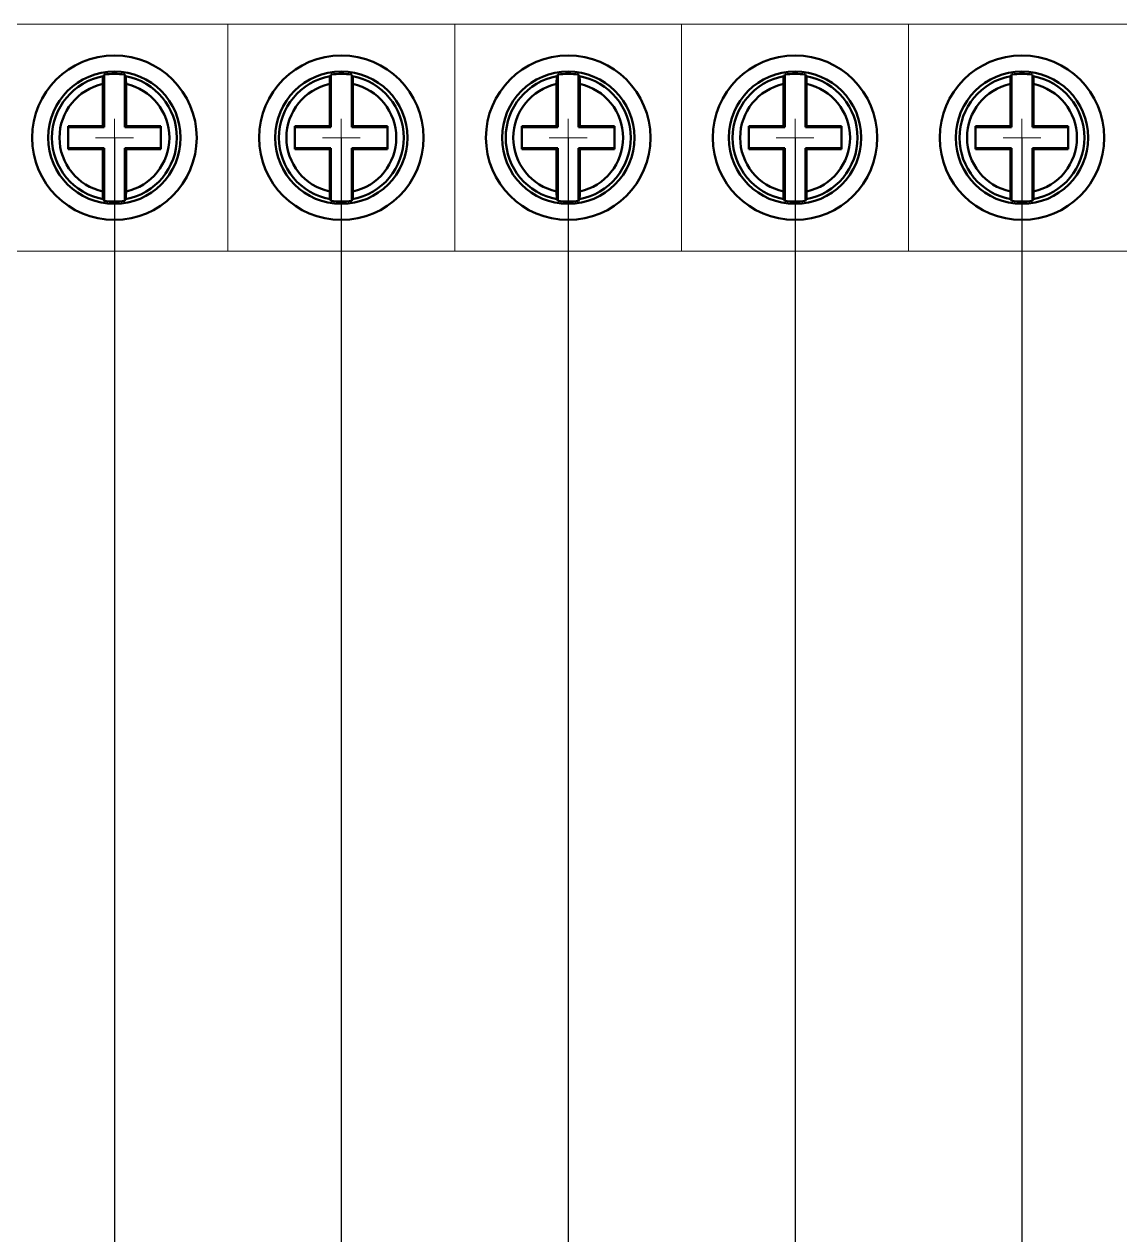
# Model space of a CAD drawing. Extents: x -1351 to 773, y -193 to 951.
# Drawn here: x 329.8 to 387.8, y -127 to -63 of the extents above; entities that cross this region are included whole.
import ezdxf

# ---------------------------------------------------------------- set-up
doc = ezdxf.new("R2010")
doc.units = 0
doc.header["$LTSCALE"] = 10
doc.header["$MEASUREMENT"] = 0
doc.layers.get('0').update_dxf_attribs({"linetype": 'CONTINUOUS'})
doc.layers.add('10000_FRONT', color=7, linetype='CONTINUOUS')
doc.layers.add('器件名称', color=7, linetype='CONTINUOUS')

msp = doc.modelspace()

# ---------------------------------------------------------------- linework, layer by layer
at = {"lineweight": 0}
for p, q in [((334.61, -68.976), (334.61, -67.976)), ((334.61, -67.976), (334.61, -69.976)), ((346.61, -68.976), (346.61, -67.976)), ((346.61, -67.976), (346.61, -69.976)), ((358.61, -68.976), (358.61, -67.976)), ((358.61, -67.976), (358.61, -69.976)), ((370.61, -68.976), (370.61, -67.976)), ((370.61, -67.976), (370.61, -69.976)), ((382.61, -68.976), (382.61, -67.976)), ((382.61, -67.976), (382.61, -69.976)), ((333.61, -68.976), (335.61, -68.976)), ((345.61, -68.976), (347.61, -68.976)), ((357.61, -68.976), (359.61, -68.976)), ((369.61, -68.976), (371.61, -68.976)), ((381.61, -68.976), (383.61, -68.976))]:
    msp.add_line(p, q, dxfattribs=at)
for points in [[(328.61, -74.976), (340.61, -74.976), (340.61, -62.976), (328.61, -62.976)], [(340.61, -74.976), (352.61, -74.976), (352.61, -62.976), (340.61, -62.976)], [(352.61, -74.976), (364.61, -74.976), (364.61, -62.976), (352.61, -62.976)], [(364.61, -74.976), (376.61, -74.976), (376.61, -62.976), (364.61, -62.976)], [(376.61, -74.976), (388.61, -74.976), (388.61, -62.976), (376.61, -62.976)]]:
    msp.add_lwpolyline(points, close=True, dxfattribs=at)
at = {"layer": '10000_FRONT', "color": 7, "linetype": 'Continuous', "lineweight": 50}
for p, q in [((334.001, -65.897), (334, -65.925)), ((334.002, -65.872), (334.001, -65.897)), ((334.003, -65.848), (334.002, -65.872)), ((334.004, -65.827), (334.003, -65.848)), ((334.005, -65.807), (334.004, -65.827)), ((334.007, -65.788), (334.005, -65.807)), ((334.008, -65.771), (334.007, -65.788)), ((334.009, -65.758), (334.008, -65.771)), ((334.011, -65.746), (334.009, -65.758)), ((334.013, -65.737), (334.011, -65.746)), ((334.014, -65.73), (334.013, -65.737)), ((334.016, -65.725), (334.014, -65.73)), ((334.022, -65.714), (334.016, -65.725)), ((334.028, -65.702), (334.022, -65.714)), ((334.034, -65.69), (334.028, -65.702)), ((334.041, -65.679), (334.034, -65.69)), ((334.047, -65.667), (334.041, -65.679)), ((334.053, -65.655), (334.047, -65.667)), ((334.06, -65.644), (334.053, -65.655)), ((334.06, -68.426), (334.06, -65.644)), ((335.16, -68.426), (335.16, -65.644)), ((335.166, -65.655), (335.16, -65.644)), ((335.172, -65.667), (335.166, -65.655)), ((335.178, -65.679), (335.172, -65.667)), ((335.185, -65.69), (335.178, -65.679)), ((335.191, -65.702), (335.185, -65.69)), ((335.197, -65.714), (335.191, -65.702)), ((335.203, -65.725), (335.197, -65.714)), ((335.205, -65.73), (335.203, -65.725)), ((335.207, -65.737), (335.205, -65.73)), ((335.208, -65.746), (335.207, -65.737)), ((335.21, -65.758), (335.208, -65.746)), ((335.211, -65.771), (335.21, -65.758)), ((335.213, -65.788), (335.211, -65.771)), ((335.214, -65.807), (335.213, -65.788)), ((335.215, -65.827), (335.214, -65.807)), ((335.216, -65.848), (335.215, -65.827)), ((335.218, -65.872), (335.216, -65.848)), ((335.219, -65.897), (335.218, -65.872)), ((335.22, -65.925), (335.219, -65.897)), ((346.001, -65.897), (346, -65.925)), ((346.002, -65.872), (346.001, -65.897)), ((346.003, -65.848), (346.002, -65.872)), ((346.004, -65.827), (346.003, -65.848)), ((346.005, -65.807), (346.004, -65.827)), ((346.007, -65.788), (346.005, -65.807)), ((346.008, -65.771), (346.007, -65.788)), ((346.009, -65.758), (346.008, -65.771)), ((346.011, -65.746), (346.009, -65.758)), ((346.013, -65.737), (346.011, -65.746)), ((346.014, -65.73), (346.013, -65.737)), ((346.016, -65.725), (346.014, -65.73)), ((346.022, -65.714), (346.016, -65.725)), ((346.028, -65.702), (346.022, -65.714)), ((346.034, -65.69), (346.028, -65.702)), ((346.041, -65.679), (346.034, -65.69)), ((346.047, -65.667), (346.041, -65.679)), ((346.053, -65.655), (346.047, -65.667)), ((346.06, -65.644), (346.053, -65.655)), ((346.06, -68.426), (346.06, -65.644)), ((347.16, -68.426), (347.16, -65.644)), ((347.166, -65.655), (347.16, -65.644)), ((347.172, -65.667), (347.166, -65.655)), ((347.178, -65.679), (347.172, -65.667)), ((347.185, -65.69), (347.178, -65.679)), ((347.191, -65.702), (347.185, -65.69)), ((347.197, -65.714), (347.191, -65.702)), ((347.203, -65.725), (347.197, -65.714)), ((347.205, -65.73), (347.203, -65.725)), ((347.207, -65.737), (347.205, -65.73)), ((347.208, -65.746), (347.207, -65.737)), ((347.21, -65.758), (347.208, -65.746)), ((347.211, -65.771), (347.21, -65.758)), ((347.213, -65.788), (347.211, -65.771)), ((347.214, -65.807), (347.213, -65.788)), ((347.215, -65.827), (347.214, -65.807)), ((347.216, -65.848), (347.215, -65.827)), ((347.218, -65.872), (347.216, -65.848)), ((347.219, -65.897), (347.218, -65.872)), ((347.22, -65.925), (347.219, -65.897)), ((358.001, -65.897), (358, -65.925)), ((358.002, -65.872), (358.001, -65.897)), ((358.003, -65.848), (358.002, -65.872)), ((358.004, -65.827), (358.003, -65.848)), ((358.005, -65.807), (358.004, -65.827)), ((358.007, -65.788), (358.005, -65.807)), ((358.008, -65.771), (358.007, -65.788)), ((358.009, -65.758), (358.008, -65.771)), ((358.011, -65.746), (358.009, -65.758)), ((358.013, -65.737), (358.011, -65.746)), ((358.014, -65.73), (358.013, -65.737)), ((358.016, -65.725), (358.014, -65.73)), ((358.022, -65.714), (358.016, -65.725)), ((358.028, -65.702), (358.022, -65.714)), ((358.034, -65.69), (358.028, -65.702)), ((358.041, -65.679), (358.034, -65.69)), ((358.047, -65.667), (358.041, -65.679)), ((358.053, -65.655), (358.047, -65.667)), ((358.06, -65.644), (358.053, -65.655)), ((358.06, -68.426), (358.06, -65.644)), ((359.16, -68.426), (359.16, -65.644)), ((359.166, -65.655), (359.16, -65.644)), ((359.172, -65.667), (359.166, -65.655)), ((359.178, -65.679), (359.172, -65.667)), ((359.185, -65.69), (359.178, -65.679)), ((359.191, -65.702), (359.185, -65.69)), ((359.197, -65.714), (359.191, -65.702)), ((359.203, -65.725), (359.197, -65.714)), ((359.205, -65.73), (359.203, -65.725)), ((359.207, -65.737), (359.205, -65.73)), ((359.208, -65.746), (359.207, -65.737)), ((359.21, -65.758), (359.208, -65.746)), ((359.211, -65.771), (359.21, -65.758)), ((359.213, -65.788), (359.211, -65.771)), ((359.214, -65.807), (359.213, -65.788)), ((359.215, -65.827), (359.214, -65.807)), ((359.216, -65.848), (359.215, -65.827)), ((359.218, -65.872), (359.216, -65.848)), ((359.219, -65.897), (359.218, -65.872)), ((359.22, -65.925), (359.219, -65.897)), ((370.001, -65.897), (370, -65.925)), ((370.002, -65.872), (370.001, -65.897)), ((370.003, -65.848), (370.002, -65.872)), ((370.004, -65.827), (370.003, -65.848)), ((370.005, -65.807), (370.004, -65.827)), ((370.007, -65.788), (370.005, -65.807)), ((370.008, -65.771), (370.007, -65.788)), ((370.009, -65.758), (370.008, -65.771)), ((370.011, -65.746), (370.009, -65.758)), ((370.013, -65.737), (370.011, -65.746)), ((370.014, -65.73), (370.013, -65.737)), ((370.016, -65.725), (370.014, -65.73)), ((370.022, -65.714), (370.016, -65.725)), ((370.028, -65.702), (370.022, -65.714)), ((370.034, -65.69), (370.028, -65.702)), ((370.041, -65.679), (370.034, -65.69)), ((370.047, -65.667), (370.041, -65.679)), ((370.053, -65.655), (370.047, -65.667)), ((370.06, -65.644), (370.053, -65.655)), ((370.06, -68.426), (370.06, -65.644)), ((371.16, -68.426), (371.16, -65.644)), ((371.166, -65.655), (371.16, -65.644)), ((371.172, -65.667), (371.166, -65.655)), ((371.178, -65.679), (371.172, -65.667)), ((371.185, -65.69), (371.178, -65.679)), ((371.191, -65.702), (371.185, -65.69)), ((371.197, -65.714), (371.191, -65.702)), ((371.203, -65.725), (371.197, -65.714)), ((371.205, -65.73), (371.203, -65.725)), ((371.207, -65.737), (371.205, -65.73)), ((371.208, -65.746), (371.207, -65.737)), ((371.21, -65.758), (371.208, -65.746)), ((371.211, -65.771), (371.21, -65.758)), ((371.213, -65.788), (371.211, -65.771)), ((371.214, -65.807), (371.213, -65.788)), ((371.215, -65.827), (371.214, -65.807)), ((371.216, -65.848), (371.215, -65.827)), ((371.218, -65.872), (371.216, -65.848)), ((371.219, -65.897), (371.218, -65.872)), ((371.22, -65.925), (371.219, -65.897)), ((382.001, -65.897), (382, -65.925)), ((382.002, -65.872), (382.001, -65.897)), ((382.003, -65.848), (382.002, -65.872)), ((382.004, -65.827), (382.003, -65.848)), ((382.005, -65.807), (382.004, -65.827)), ((382.007, -65.788), (382.005, -65.807)), ((382.008, -65.771), (382.007, -65.788)), ((382.009, -65.758), (382.008, -65.771)), ((382.011, -65.746), (382.009, -65.758)), ((382.013, -65.737), (382.011, -65.746)), ((382.014, -65.73), (382.013, -65.737)), ((382.016, -65.725), (382.014, -65.73)), ((382.022, -65.714), (382.016, -65.725)), ((382.028, -65.702), (382.022, -65.714)), ((382.034, -65.69), (382.028, -65.702)), ((382.041, -65.679), (382.034, -65.69)), ((382.047, -65.667), (382.041, -65.679)), ((382.053, -65.655), (382.047, -65.667)), ((382.06, -65.644), (382.053, -65.655)), ((382.06, -68.426), (382.06, -65.644)), ((383.16, -68.426), (383.16, -65.644)), ((383.166, -65.655), (383.16, -65.644)), ((383.172, -65.667), (383.166, -65.655)), ((383.178, -65.679), (383.172, -65.667)), ((383.185, -65.69), (383.178, -65.679)), ((383.191, -65.702), (383.185, -65.69)), ((383.197, -65.714), (383.191, -65.702)), ((383.203, -65.725), (383.197, -65.714)), ((383.205, -65.73), (383.203, -65.725)), ((383.207, -65.737), (383.205, -65.73)), ((383.208, -65.746), (383.207, -65.737)), ((383.21, -65.758), (383.208, -65.746)), ((383.211, -65.771), (383.21, -65.758)), ((383.213, -65.788), (383.211, -65.771)), ((383.214, -65.807), (383.213, -65.788)), ((383.215, -65.827), (383.214, -65.807)), ((383.216, -65.848), (383.215, -65.827)), ((383.218, -65.872), (383.216, -65.848)), ((383.219, -65.897), (383.218, -65.872)), ((383.22, -65.925), (383.219, -65.897)), ((333.998, -66.01), (333.997, -66.041)), ((333.997, -66.041), (333.997, -66.073)), ((333.997, -66.073), (333.997, -66.105)), ((333.997, -66.105), (333.997, -66.135)), ((333.997, -66.135), (333.997, -68.363)), ((333.999, -65.953), (333.998, -65.981)), ((333.998, -65.981), (333.998, -66.01)), ((334, -65.925), (333.999, -65.953)), ((335.22, -65.953), (335.22, -65.925)), ((335.221, -65.981), (335.22, -65.953)), ((335.221, -66.01), (335.221, -65.981)), ((335.222, -66.041), (335.221, -66.01)), ((335.222, -66.073), (335.222, -66.041)), ((335.222, -66.105), (335.222, -66.073)), ((335.222, -66.135), (335.222, -66.105)), ((335.222, -68.363), (335.222, -66.135)), ((345.998, -66.01), (345.997, -66.041)), ((345.997, -66.041), (345.997, -66.073)), ((345.997, -66.073), (345.997, -66.105)), ((345.997, -66.105), (345.997, -66.135)), ((345.997, -66.135), (345.997, -68.363)), ((345.999, -65.953), (345.998, -65.981)), ((345.998, -65.981), (345.998, -66.01)), ((346, -65.925), (345.999, -65.953)), ((347.22, -65.953), (347.22, -65.925)), ((347.221, -65.981), (347.22, -65.953)), ((347.221, -66.01), (347.221, -65.981)), ((347.222, -66.041), (347.221, -66.01)), ((347.222, -66.073), (347.222, -66.041)), ((347.222, -66.105), (347.222, -66.073)), ((347.222, -66.135), (347.222, -66.105)), ((347.222, -68.363), (347.222, -66.135)), ((357.998, -66.01), (357.997, -66.041)), ((357.997, -66.041), (357.997, -66.073)), ((357.997, -66.073), (357.997, -66.105)), ((357.997, -66.105), (357.997, -66.135)), ((357.997, -66.135), (357.997, -68.363)), ((357.999, -65.953), (357.998, -65.981)), ((357.998, -65.981), (357.998, -66.01)), ((358, -65.925), (357.999, -65.953)), ((359.22, -65.953), (359.22, -65.925)), ((359.221, -65.981), (359.22, -65.953)), ((359.221, -66.01), (359.221, -65.981)), ((359.222, -66.041), (359.221, -66.01)), ((359.222, -66.073), (359.222, -66.041)), ((359.222, -66.105), (359.222, -66.073)), ((359.222, -66.135), (359.222, -66.105)), ((359.222, -68.363), (359.222, -66.135)), ((369.998, -66.01), (369.997, -66.041)), ((369.997, -66.041), (369.997, -66.073)), ((369.997, -66.073), (369.997, -66.105)), ((369.997, -66.105), (369.997, -66.135)), ((369.997, -66.135), (369.997, -68.363)), ((369.999, -65.953), (369.998, -65.981)), ((369.998, -65.981), (369.998, -66.01)), ((370, -65.925), (369.999, -65.953)), ((371.22, -65.953), (371.22, -65.925)), ((371.221, -65.981), (371.22, -65.953)), ((371.221, -66.01), (371.221, -65.981)), ((371.222, -66.041), (371.221, -66.01)), ((371.222, -66.073), (371.222, -66.041)), ((371.222, -66.105), (371.222, -66.073)), ((371.222, -66.135), (371.222, -66.105)), ((371.222, -68.363), (371.222, -66.135)), ((381.998, -66.01), (381.997, -66.041)), ((381.997, -66.041), (381.997, -66.073)), ((381.997, -66.073), (381.997, -66.105)), ((381.997, -66.105), (381.997, -66.135)), ((381.997, -66.135), (381.997, -68.363)), ((381.999, -65.953), (381.998, -65.981)), ((381.998, -65.981), (381.998, -66.01)), ((382, -65.925), (381.999, -65.953)), ((383.22, -65.953), (383.22, -65.925)), ((383.221, -65.981), (383.22, -65.953)), ((383.221, -66.01), (383.221, -65.981)), ((383.222, -66.041), (383.221, -66.01)), ((383.222, -66.073), (383.222, -66.041)), ((383.222, -66.105), (383.222, -66.073)), ((383.222, -66.135), (383.222, -66.105)), ((383.222, -68.363), (383.222, -66.135)), ((333.997, -68.363), (332.16, -68.363)), ((332.16, -69.589), (332.16, -68.363)), ((334.06, -68.426), (332.16, -68.426)), ((333.997, -68.363), (334.06, -68.426)), ((335.16, -68.426), (335.222, -68.363)), ((337.06, -68.426), (335.16, -68.426)), ((337.06, -68.363), (335.222, -68.363)), ((337.06, -69.589), (337.06, -68.363)), ((345.997, -68.363), (344.16, -68.363)), ((344.16, -69.589), (344.16, -68.363)), ((346.06, -68.426), (344.16, -68.426)), ((345.997, -68.363), (346.06, -68.426)), ((347.16, -68.426), (347.222, -68.363)), ((349.06, -68.426), (347.16, -68.426)), ((349.06, -68.363), (347.222, -68.363)), ((349.06, -69.589), (349.06, -68.363)), ((357.997, -68.363), (356.16, -68.363)), ((356.16, -69.589), (356.16, -68.363)), ((358.06, -68.426), (356.16, -68.426)), ((357.997, -68.363), (358.06, -68.426)), ((359.16, -68.426), (359.222, -68.363)), ((361.06, -68.426), (359.16, -68.426)), ((361.06, -68.363), (359.222, -68.363)), ((361.06, -69.589), (361.06, -68.363)), ((369.997, -68.363), (368.16, -68.363)), ((368.16, -69.589), (368.16, -68.363)), ((370.06, -68.426), (368.16, -68.426)), ((369.997, -68.363), (370.06, -68.426)), ((371.16, -68.426), (371.222, -68.363)), ((373.06, -68.426), (371.16, -68.426)), ((373.06, -68.363), (371.222, -68.363)), ((373.06, -69.589), (373.06, -68.363)), ((381.997, -68.363), (380.16, -68.363)), ((380.16, -69.589), (380.16, -68.363)), ((382.06, -68.426), (380.16, -68.426)), ((381.997, -68.363), (382.06, -68.426)), ((383.16, -68.426), (383.222, -68.363)), ((385.06, -68.426), (383.16, -68.426)), ((385.06, -68.363), (383.222, -68.363)), ((385.06, -69.589), (385.06, -68.363)), ((334.06, -69.526), (332.16, -69.526)), ((332.16, -69.589), (333.997, -69.589)), ((334.06, -69.526), (333.997, -69.589)), ((333.997, -69.589), (333.997, -71.817)), ((334.06, -72.309), (334.06, -69.526)), ((335.222, -69.589), (335.16, -69.526)), ((337.06, -69.526), (335.16, -69.526)), ((335.16, -72.309), (335.16, -69.526)), ((335.222, -69.589), (337.06, -69.589)), ((335.222, -71.817), (335.222, -69.589)), ((346.06, -69.526), (344.16, -69.526)), ((344.16, -69.589), (345.997, -69.589)), ((346.06, -69.526), (345.997, -69.589)), ((345.997, -69.589), (345.997, -71.817)), ((346.06, -72.309), (346.06, -69.526)), ((347.222, -69.589), (347.16, -69.526)), ((349.06, -69.526), (347.16, -69.526)), ((347.16, -72.309), (347.16, -69.526)), ((347.222, -69.589), (349.06, -69.589)), ((347.222, -71.817), (347.222, -69.589)), ((358.06, -69.526), (356.16, -69.526)), ((356.16, -69.589), (357.997, -69.589)), ((358.06, -69.526), (357.997, -69.589)), ((357.997, -69.589), (357.997, -71.817)), ((358.06, -72.309), (358.06, -69.526)), ((359.222, -69.589), (359.16, -69.526)), ((361.06, -69.526), (359.16, -69.526)), ((359.16, -72.309), (359.16, -69.526)), ((359.222, -69.589), (361.06, -69.589)), ((359.222, -71.817), (359.222, -69.589)), ((370.06, -69.526), (368.16, -69.526)), ((368.16, -69.589), (369.997, -69.589)), ((370.06, -69.526), (369.997, -69.589)), ((369.997, -69.589), (369.997, -71.817)), ((370.06, -72.309), (370.06, -69.526)), ((371.222, -69.589), (371.16, -69.526)), ((373.06, -69.526), (371.16, -69.526)), ((371.16, -72.309), (371.16, -69.526)), ((371.222, -69.589), (373.06, -69.589)), ((371.222, -71.817), (371.222, -69.589)), ((382.06, -69.526), (380.16, -69.526)), ((380.16, -69.589), (381.997, -69.589)), ((382.06, -69.526), (381.997, -69.589)), ((381.997, -69.589), (381.997, -71.817)), ((382.06, -72.309), (382.06, -69.526)), ((383.222, -69.589), (383.16, -69.526)), ((385.06, -69.526), (383.16, -69.526)), ((383.16, -72.309), (383.16, -69.526)), ((383.222, -69.589), (385.06, -69.589)), ((383.222, -71.817), (383.222, -69.589)), ((333.997, -71.817), (333.997, -71.847)), ((333.997, -71.847), (333.997, -71.879)), ((333.997, -71.879), (333.997, -71.911)), ((333.997, -71.911), (333.998, -71.942)), ((333.998, -71.942), (333.998, -71.971)), ((333.998, -71.971), (333.999, -71.999)), ((333.999, -71.999), (334, -72.028)), ((334, -72.028), (334.001, -72.055)), ((334.001, -72.055), (334.002, -72.081)), ((334.002, -72.081), (334.003, -72.104)), ((334.003, -72.104), (334.004, -72.125)), ((334.004, -72.125), (334.005, -72.146)), ((334.005, -72.146), (334.007, -72.164)), ((334.007, -72.164), (334.008, -72.181)), ((334.008, -72.181), (334.009, -72.194)), ((334.009, -72.194), (334.011, -72.206)), ((334.011, -72.206), (334.013, -72.215)), ((334.013, -72.215), (334.014, -72.222)), ((334.014, -72.222), (334.016, -72.227)), ((334.016, -72.227), (334.022, -72.238)), ((334.022, -72.238), (334.028, -72.25)), ((334.028, -72.25), (334.034, -72.262)), ((334.034, -72.262), (334.041, -72.273)), ((334.041, -72.273), (334.047, -72.285)), ((334.047, -72.285), (334.053, -72.297)), ((334.053, -72.297), (334.06, -72.309)), ((335.16, -72.309), (335.166, -72.297)), ((335.166, -72.297), (335.172, -72.285)), ((335.172, -72.285), (335.178, -72.273)), ((335.178, -72.273), (335.185, -72.262)), ((335.185, -72.262), (335.191, -72.25)), ((335.191, -72.25), (335.197, -72.238)), ((335.197, -72.238), (335.203, -72.227)), ((335.203, -72.227), (335.205, -72.222)), ((335.205, -72.222), (335.207, -72.215)), ((335.207, -72.215), (335.208, -72.206)), ((335.208, -72.206), (335.21, -72.194)), ((335.21, -72.194), (335.211, -72.181)), ((335.211, -72.181), (335.213, -72.164)), ((335.213, -72.164), (335.214, -72.146)), ((335.214, -72.146), (335.215, -72.125)), ((335.215, -72.125), (335.216, -72.104)), ((335.216, -72.104), (335.218, -72.081)), ((335.218, -72.081), (335.219, -72.055)), ((335.219, -72.055), (335.22, -72.028)), ((335.22, -71.999), (335.221, -71.971)), ((335.22, -72.028), (335.22, -71.999)), ((335.221, -71.942), (335.222, -71.911)), ((335.221, -71.971), (335.221, -71.942)), ((335.222, -71.847), (335.222, -71.817)), ((335.222, -71.879), (335.222, -71.847)), ((335.222, -71.911), (335.222, -71.879)), ((345.997, -71.817), (345.997, -71.847)), ((345.997, -71.847), (345.997, -71.879)), ((345.997, -71.879), (345.997, -71.911)), ((345.997, -71.911), (345.998, -71.942)), ((345.998, -71.942), (345.998, -71.971)), ((345.998, -71.971), (345.999, -71.999)), ((345.999, -71.999), (346, -72.028)), ((346, -72.028), (346.001, -72.055)), ((346.001, -72.055), (346.002, -72.081)), ((346.002, -72.081), (346.003, -72.104)), ((346.003, -72.104), (346.004, -72.125)), ((346.004, -72.125), (346.005, -72.146)), ((346.005, -72.146), (346.007, -72.164)), ((346.007, -72.164), (346.008, -72.181)), ((346.008, -72.181), (346.009, -72.194)), ((346.009, -72.194), (346.011, -72.206)), ((346.011, -72.206), (346.013, -72.215)), ((346.013, -72.215), (346.014, -72.222)), ((346.014, -72.222), (346.016, -72.227)), ((346.016, -72.227), (346.022, -72.238)), ((346.022, -72.238), (346.028, -72.25)), ((346.028, -72.25), (346.034, -72.262)), ((346.034, -72.262), (346.041, -72.273)), ((346.041, -72.273), (346.047, -72.285)), ((346.047, -72.285), (346.053, -72.297)), ((346.053, -72.297), (346.06, -72.309)), ((347.16, -72.309), (347.166, -72.297)), ((347.166, -72.297), (347.172, -72.285)), ((347.172, -72.285), (347.178, -72.273)), ((347.178, -72.273), (347.185, -72.262)), ((347.185, -72.262), (347.191, -72.25)), ((347.191, -72.25), (347.197, -72.238)), ((347.197, -72.238), (347.203, -72.227)), ((347.203, -72.227), (347.205, -72.222)), ((347.205, -72.222), (347.207, -72.215)), ((347.207, -72.215), (347.208, -72.206)), ((347.208, -72.206), (347.21, -72.194)), ((347.21, -72.194), (347.211, -72.181)), ((347.211, -72.181), (347.213, -72.164)), ((347.213, -72.164), (347.214, -72.146)), ((347.214, -72.146), (347.215, -72.125)), ((347.215, -72.125), (347.216, -72.104)), ((347.216, -72.104), (347.218, -72.081)), ((347.218, -72.081), (347.219, -72.055)), ((347.219, -72.055), (347.22, -72.028)), ((347.22, -71.999), (347.221, -71.971)), ((347.22, -72.028), (347.22, -71.999)), ((347.221, -71.942), (347.222, -71.911)), ((347.221, -71.971), (347.221, -71.942)), ((347.222, -71.847), (347.222, -71.817)), ((347.222, -71.879), (347.222, -71.847)), ((347.222, -71.911), (347.222, -71.879)), ((357.997, -71.817), (357.997, -71.847)), ((357.997, -71.847), (357.997, -71.879)), ((357.997, -71.879), (357.997, -71.911)), ((357.997, -71.911), (357.998, -71.942)), ((357.998, -71.942), (357.998, -71.971)), ((357.998, -71.971), (357.999, -71.999)), ((357.999, -71.999), (358, -72.028)), ((358, -72.028), (358.001, -72.055)), ((358.001, -72.055), (358.002, -72.081)), ((358.002, -72.081), (358.003, -72.104)), ((358.003, -72.104), (358.004, -72.125)), ((358.004, -72.125), (358.005, -72.146)), ((358.005, -72.146), (358.007, -72.164)), ((358.007, -72.164), (358.008, -72.181)), ((358.008, -72.181), (358.009, -72.194)), ((358.009, -72.194), (358.011, -72.206)), ((358.011, -72.206), (358.013, -72.215)), ((358.013, -72.215), (358.014, -72.222)), ((358.014, -72.222), (358.016, -72.227)), ((358.016, -72.227), (358.022, -72.238)), ((358.022, -72.238), (358.028, -72.25)), ((358.028, -72.25), (358.034, -72.262)), ((358.034, -72.262), (358.041, -72.273)), ((358.041, -72.273), (358.047, -72.285)), ((358.047, -72.285), (358.053, -72.297)), ((358.053, -72.297), (358.06, -72.309)), ((359.16, -72.309), (359.166, -72.297)), ((359.166, -72.297), (359.172, -72.285)), ((359.172, -72.285), (359.178, -72.273)), ((359.178, -72.273), (359.185, -72.262)), ((359.185, -72.262), (359.191, -72.25)), ((359.191, -72.25), (359.197, -72.238)), ((359.197, -72.238), (359.203, -72.227)), ((359.203, -72.227), (359.205, -72.222)), ((359.205, -72.222), (359.207, -72.215)), ((359.207, -72.215), (359.208, -72.206)), ((359.208, -72.206), (359.21, -72.194)), ((359.21, -72.194), (359.211, -72.181)), ((359.211, -72.181), (359.213, -72.164)), ((359.213, -72.164), (359.214, -72.146)), ((359.214, -72.146), (359.215, -72.125)), ((359.215, -72.125), (359.216, -72.104)), ((359.216, -72.104), (359.218, -72.081)), ((359.218, -72.081), (359.219, -72.055)), ((359.219, -72.055), (359.22, -72.028)), ((359.22, -71.999), (359.221, -71.971)), ((359.22, -72.028), (359.22, -71.999)), ((359.221, -71.942), (359.222, -71.911)), ((359.221, -71.971), (359.221, -71.942)), ((359.222, -71.847), (359.222, -71.817)), ((359.222, -71.879), (359.222, -71.847)), ((359.222, -71.911), (359.222, -71.879)), ((369.997, -71.817), (369.997, -71.847)), ((369.997, -71.847), (369.997, -71.879)), ((369.997, -71.879), (369.997, -71.911)), ((369.997, -71.911), (369.998, -71.942)), ((369.998, -71.942), (369.998, -71.971)), ((369.998, -71.971), (369.999, -71.999)), ((369.999, -71.999), (370, -72.028)), ((370, -72.028), (370.001, -72.055)), ((370.001, -72.055), (370.002, -72.081)), ((370.002, -72.081), (370.003, -72.104)), ((370.003, -72.104), (370.004, -72.125)), ((370.004, -72.125), (370.005, -72.146)), ((370.005, -72.146), (370.007, -72.164)), ((370.007, -72.164), (370.008, -72.181)), ((370.008, -72.181), (370.009, -72.194)), ((370.009, -72.194), (370.011, -72.206)), ((370.011, -72.206), (370.013, -72.215)), ((370.013, -72.215), (370.014, -72.222)), ((370.014, -72.222), (370.016, -72.227)), ((370.016, -72.227), (370.022, -72.238)), ((370.022, -72.238), (370.028, -72.25)), ((370.028, -72.25), (370.034, -72.262)), ((370.034, -72.262), (370.041, -72.273)), ((370.041, -72.273), (370.047, -72.285)), ((370.047, -72.285), (370.053, -72.297)), ((370.053, -72.297), (370.06, -72.309)), ((371.16, -72.309), (371.166, -72.297)), ((371.166, -72.297), (371.172, -72.285)), ((371.172, -72.285), (371.178, -72.273)), ((371.178, -72.273), (371.185, -72.262)), ((371.185, -72.262), (371.191, -72.25)), ((371.191, -72.25), (371.197, -72.238)), ((371.197, -72.238), (371.203, -72.227)), ((371.203, -72.227), (371.205, -72.222)), ((371.205, -72.222), (371.207, -72.215)), ((371.207, -72.215), (371.208, -72.206)), ((371.208, -72.206), (371.21, -72.194)), ((371.21, -72.194), (371.211, -72.181)), ((371.211, -72.181), (371.213, -72.164)), ((371.213, -72.164), (371.214, -72.146)), ((371.214, -72.146), (371.215, -72.125)), ((371.215, -72.125), (371.216, -72.104)), ((371.216, -72.104), (371.218, -72.081)), ((371.218, -72.081), (371.219, -72.055)), ((371.219, -72.055), (371.22, -72.028)), ((371.22, -71.999), (371.221, -71.971)), ((371.22, -72.028), (371.22, -71.999)), ((371.221, -71.942), (371.222, -71.911)), ((371.221, -71.971), (371.221, -71.942)), ((371.222, -71.847), (371.222, -71.817)), ((371.222, -71.879), (371.222, -71.847)), ((371.222, -71.911), (371.222, -71.879)), ((381.997, -71.817), (381.997, -71.847)), ((381.997, -71.847), (381.997, -71.879)), ((381.997, -71.879), (381.997, -71.911)), ((381.997, -71.911), (381.998, -71.942)), ((381.998, -71.942), (381.998, -71.971)), ((381.998, -71.971), (381.999, -71.999)), ((381.999, -71.999), (382, -72.028)), ((382, -72.028), (382.001, -72.055)), ((382.001, -72.055), (382.002, -72.081)), ((382.002, -72.081), (382.003, -72.104)), ((382.003, -72.104), (382.004, -72.125)), ((382.004, -72.125), (382.005, -72.146)), ((382.005, -72.146), (382.007, -72.164)), ((382.007, -72.164), (382.008, -72.181)), ((382.008, -72.181), (382.009, -72.194)), ((382.009, -72.194), (382.011, -72.206)), ((382.011, -72.206), (382.013, -72.215)), ((382.013, -72.215), (382.014, -72.222)), ((382.014, -72.222), (382.016, -72.227)), ((382.016, -72.227), (382.022, -72.238)), ((382.022, -72.238), (382.028, -72.25)), ((382.028, -72.25), (382.034, -72.262)), ((382.034, -72.262), (382.041, -72.273)), ((382.041, -72.273), (382.047, -72.285)), ((382.047, -72.285), (382.053, -72.297)), ((382.053, -72.297), (382.06, -72.309)), ((383.16, -72.309), (383.166, -72.297)), ((383.166, -72.297), (383.172, -72.285)), ((383.172, -72.285), (383.178, -72.273)), ((383.178, -72.273), (383.185, -72.262)), ((383.185, -72.262), (383.191, -72.25)), ((383.191, -72.25), (383.197, -72.238)), ((383.197, -72.238), (383.203, -72.227)), ((383.203, -72.227), (383.205, -72.222)), ((383.205, -72.222), (383.207, -72.215)), ((383.207, -72.215), (383.208, -72.206)), ((383.208, -72.206), (383.21, -72.194)), ((383.21, -72.194), (383.211, -72.181)), ((383.211, -72.181), (383.213, -72.164)), ((383.213, -72.164), (383.214, -72.146)), ((383.214, -72.146), (383.215, -72.125)), ((383.215, -72.125), (383.216, -72.104)), ((383.216, -72.104), (383.218, -72.081)), ((383.218, -72.081), (383.219, -72.055)), ((383.219, -72.055), (383.22, -72.028)), ((383.22, -71.999), (383.221, -71.971)), ((383.22, -72.028), (383.22, -71.999)), ((383.221, -71.942), (383.222, -71.911)), ((383.221, -71.971), (383.221, -71.942)), ((383.222, -71.847), (383.222, -71.817)), ((383.222, -71.879), (383.222, -71.847)), ((383.222, -71.911), (383.222, -71.879))]:
    msp.add_line(p, q, dxfattribs=at)
for centre, radius, start, end in [((334.61, -68.976), 4.35, 0, 180), ((346.61, -68.976), 4.35, 0, 180), ((358.61, -68.976), 4.35, 0, 180), ((370.61, -68.976), 4.35, 0, 180), ((382.61, -68.976), 4.35, 0, 180), ((334.61, -68.976), 3.5, 0, 180), ((334.61, -68.976), 3.304, 100.35123, 180), ((334.61, -68.976), 3.378, 80.62815, 99.37189), ((334.61, -68.976), 3.304, 0, 79.6488), ((346.61, -68.976), 3.5, 0, 180), ((346.61, -68.976), 3.304, 100.35123, 180), ((346.61, -68.976), 3.378, 80.62815, 99.37189), ((346.61, -68.976), 3.304, 0, 79.6488), ((358.61, -68.976), 3.5, 0, 180), ((358.61, -68.976), 3.304, 100.35123, 180), ((358.61, -68.976), 3.378, 80.62815, 99.37189), ((358.61, -68.976), 3.304, 0, 79.6488), ((370.61, -68.976), 3.5, 0, 180), ((370.61, -68.976), 3.304, 100.35123, 180), ((370.61, -68.976), 3.378, 80.62815, 99.37189), ((370.61, -68.976), 3.304, 0, 79.6488), ((382.61, -68.976), 3.5, 0, 180), ((382.61, -68.976), 3.304, 100.35123, 180), ((382.61, -68.976), 3.378, 80.62815, 99.37189), ((382.61, -68.976), 3.304, 0, 79.6488), ((334.61, -68.976), 2.906, 102.17541, 257.82459), ((334.61, -68.976), 2.906, 282.17537, 77.82463), ((346.61, -68.976), 2.906, 102.17541, 257.82459), ((346.61, -68.976), 2.906, 282.17537, 77.82463), ((358.61, -68.976), 2.906, 102.17541, 257.82459), ((358.61, -68.976), 2.906, 282.17537, 77.82463), ((370.61, -68.976), 2.906, 102.17541, 257.82459), ((370.61, -68.976), 2.906, 282.17537, 77.82463), ((382.61, -68.976), 2.906, 102.17541, 257.82459), ((382.61, -68.976), 2.906, 282.17537, 77.82463), ((334.61, -68.976), 4.35, 180, 0), ((334.61, -68.976), 3.5, 180, 0), ((334.61, -68.976), 3.304, 180, 259.64877), ((334.61, -68.976), 3.304, 280.35119, 0), ((346.61, -68.976), 4.35, 180, 0), ((346.61, -68.976), 3.5, 180, 0), ((346.61, -68.976), 3.304, 180, 259.64877), ((346.61, -68.976), 3.304, 280.35119, 0), ((358.61, -68.976), 4.35, 180, 0), ((358.61, -68.976), 3.5, 180, 0), ((358.61, -68.976), 3.304, 180, 259.64877), ((358.61, -68.976), 3.304, 280.35119, 0), ((370.61, -68.976), 4.35, 180, 0), ((370.61, -68.976), 3.5, 180, 0), ((370.61, -68.976), 3.304, 180, 259.64877), ((370.61, -68.976), 3.304, 280.35119, 0), ((382.61, -68.976), 4.35, 180, 0), ((382.61, -68.976), 3.5, 180, 0), ((382.61, -68.976), 3.304, 180, 259.64877), ((382.61, -68.976), 3.304, 280.35119, 0), ((334.61, -68.976), 3.378, 260.62811, 279.37185), ((346.61, -68.976), 3.378, 260.62811, 279.37185), ((358.61, -68.976), 3.378, 260.62811, 279.37185), ((370.61, -68.976), 3.378, 260.62811, 279.37185), ((382.61, -68.976), 3.378, 260.62811, 279.37185)]:
    msp.add_arc(centre, radius, start, end, dxfattribs=at)
at = {"layer": '器件名称', "color": 7, "linetype": 'Continuous'}
for p, q in [((334.61, -68.976), (334.61, -188.976)), ((346.61, -68.976), (346.61, -188.976)), ((358.61, -68.976), (358.61, -188.976)), ((370.61, -68.976), (370.61, -188.976)), ((382.61, -68.976), (382.61, -188.976))]:
    msp.add_line(p, q, dxfattribs=at)

doc.saveas('drawing.dxf')
